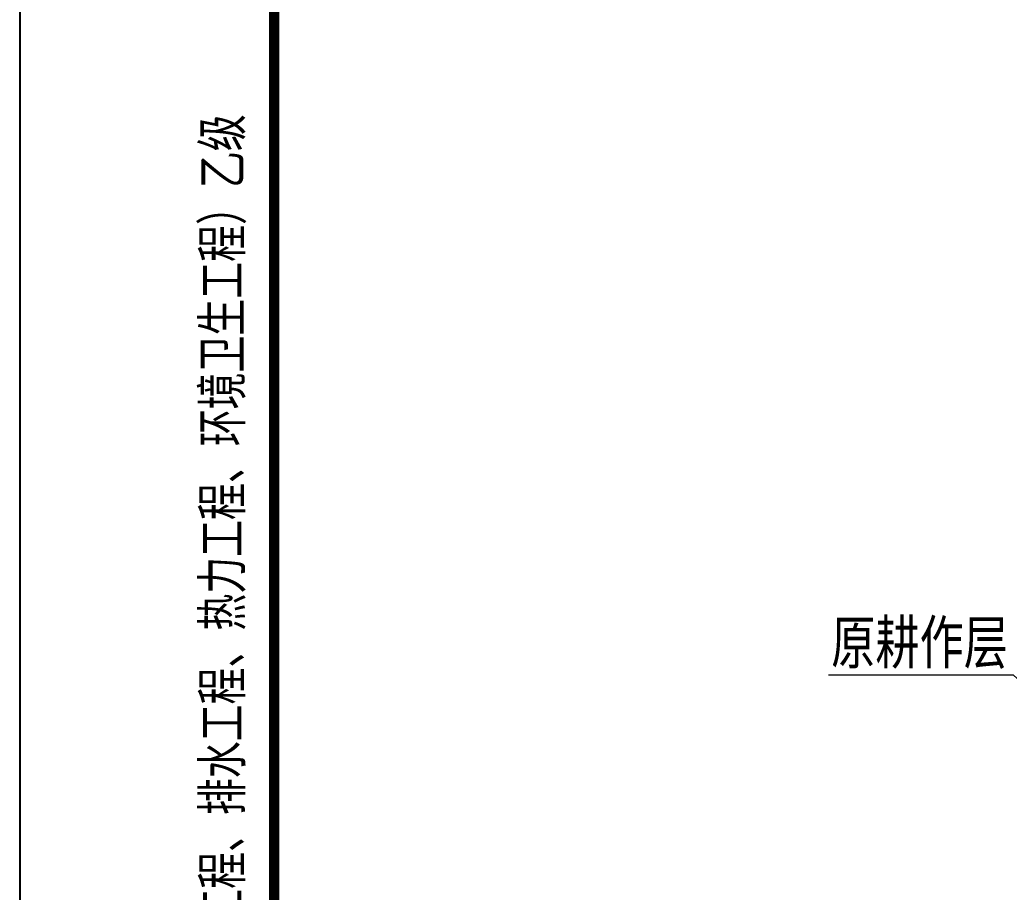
# Model space of a CAD drawing. Extents: x 4283 to 40403, y 1134 to 1764.
# Drawn here: x 4282.5 to 4351.3, y 1225 to 1285.7 of the extents above; entities that cross this region are included whole.
import ezdxf

# ---------------------------------------------------------------- set-up
doc = ezdxf.new("R2010")
doc.units = 0
doc.layers.add('0-文字 0.15', color=7, linetype='Continuous', lineweight=15)
for name, color, linetype in [('PUB_TITLE', 4, 'Continuous'), ('S-MODIFY', 4, 'Continuous'), ('华泽绵阳图框', 7, 'Continuous'), ('致远博图框', 7, 'Continuous')]:
    doc.layers.add(name, color=color, linetype=linetype)
doc.styles.add('0-仿宋国标', font='', dxfattribs={"width": 0.75})
doc.styles.add('长仿宋', font='', dxfattribs={"width": 0.7, "height": 5})
doc.styles.get('0-仿宋国标').set_extended_font_data('仿宋_GB2312')
doc.styles.get('长仿宋').set_extended_font_data('SimSun')

msp = doc.modelspace()

# ---------------------------------------------------------------- linework, layer by layer
at = {"layer": '0-文字 0.15'}
msp.add_lwpolyline([(4356.336, 1235.843), (4351.564, 1240.099), (4338.728, 1240.099)], dxfattribs=at)
at = {"layer": 'PUB_TITLE'}
msp.add_lwpolyline([(4282.534, 1136.333), (4702.534, 1136.333), (4702.534, 1433.333), (4282.534, 1433.333)], close=True, dxfattribs=at)
at = {"layer": 'S-MODIFY'}
msp.add_lwpolyline([(4282.534, 1136.333), (4702.534, 1136.333), (4702.534, 1433.333), (4282.534, 1433.333)], close=True, dxfattribs=at)
at = {"layer": '华泽绵阳图框', "color": 7, "const_width": 0.707}
msp.add_lwpolyline([(4300.211, 1143.403), (4695.464, 1143.403), (4695.464, 1426.232), (4300.211, 1426.232)], close=True, dxfattribs=at)

# ---------------------------------------------------------------- texts
at = {"layer": '0-文字 0.15', "style": '0-仿宋国标', "width": 0.75}
msp.add_text('原耕作层', height=3, dxfattribs=at).set_placement((4338.909, 1240.885))
at = {"layer": '致远博图框', "style": '长仿宋', "width": 0.7}
msp.add_text('市政行业（道路工程、桥梁工程、给水工程、排水工程、热力工程、环境卫生工程）乙级', height=2.68508, rotation=90, dxfattribs=at).set_placement((4297.92, 1179.101))

doc.saveas('drawing.dxf')
